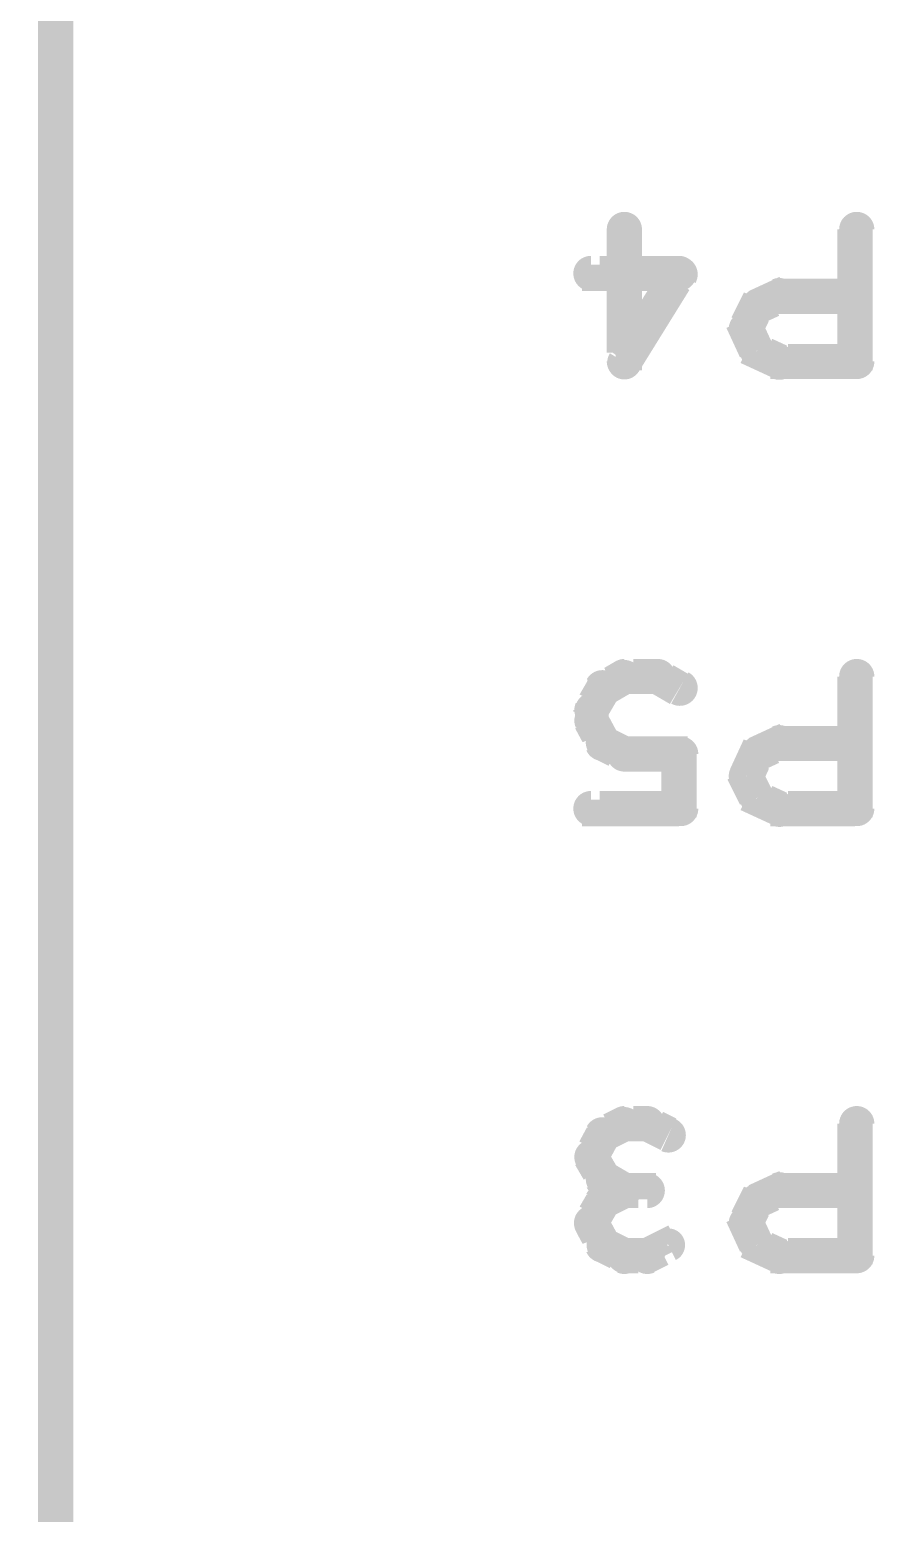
# Model space of a CAD drawing. Extents: x -1.7 to 62.6, y -2.2 to 33.2.
# Drawn here: x 29.69 to 34.58, y 7.13 to 15.56 of the extents above; entities that cross this region are included whole.
import ezdxf

# ---------------------------------------------------------------- set-up
doc = ezdxf.new("R2010")
doc.units = 0
doc.layers.add('TOP_SILK', color=1, linetype='CONTINUOUS')

msp = doc.modelspace()

# ---------------------------------------------------------------- linework, layer by layer
at = {"layer": 'TOP_SILK', "color": 2}
for points in [[(54.61, -1.91, 0.2, 0.2, 0), (31.75, -1.91, 0, 0, 0), (31.75, -1.91, 0.1, 0.1, 0), (31.75, -1.96, 0.1, 0.1, -1), (31.75, -1.85, 0, 0, 0), (31.79, -1.87, 0.1, 0.1, -1), (31.71, -1.94, 0, 0, 0), (31.75, -1.91, 0, 0, 0), (31.75, -1.91, 0.2, 0.2, 0), (29.84, 0, 0, 0, 0), (29.84, 0, 0.1, 0.1, 0), (29.81, -0.04, 0.1, 0.1, -1), (29.88, 0.04, 0, 0, 0), (29.89, 0, 0.1, 0.1, -1), (29.8, 0, 0, 0, 0), (29.84, 0, 0, 0, 0), (29.84, 0, 0.2, 0.2, 0), (29.84, 33.02, 0, 0, 0)], [(33.12, 14.42, 0.1, 0.1, 1), (33.02, 14.42, 0, 0, 0), (33.07, 14.42, 0, 0, 0), (33.07, 14.42, 0.2, 0.2, 0), (33.07, 13.67, 0.2, 0.2, 0), (33.07, 13.67, 0, 0, 0), (33.07, 13.67, 0.1, 0.1, 0), (33.02, 13.67, 0.1, 0.1, 1), (33.12, 13.67, 0, 0, 0)], [(34.44, 14.42, 0.1, 0.1, 1), (34.34, 14.42, 0, 0, 0), (34.38, 14.42, 0, 0, 0), (34.38, 14.42, 0.2, 0.2, 0), (34.38, 13.67, 0.2, 0.2, 0), (34.38, 13.67, 0, 0, 0), (34.38, 13.67, 0.1, 0.1, 0), (34.34, 13.67, 0.1, 0.1, 1), (34.44, 13.67, 0, 0, 0)], [(33.38, 14.12, 0.1, 0.1, 1), (33.38, 14.22, 0, 0, 0), (33.38, 14.17, 0, 0, 0), (33.38, 14.17, 0.2, 0.2, 0), (32.88, 14.17, 0.2, 0.2, 0), (32.88, 14.17, 0, 0, 0), (32.88, 14.17, 0.1, 0.1, 0), (32.88, 14.22, 0.1, 0.1, 1), (32.88, 14.12, 0, 0, 0)], [(33.03, 13.69, 0.1, 0.1, 1), (33.11, 13.64, 0, 0, 0), (33.07, 13.67, 0, 0, 0), (33.07, 13.67, 0.2, 0.2, 0), (33.38, 14.17, 0.2, 0.2, 0), (33.38, 14.17, 0, 0, 0), (33.38, 14.17, 0.1, 0.1, 0), (33.43, 14.14, 0.1, 0.1, 1), (33.34, 14.19, 0, 0, 0)], [(33.8, 14.02, 0.1, 0.1, 1), (33.84, 13.94, 0, 0, 0), (33.82, 13.98, 0, 0, 0), (33.82, 13.98, 0.2, 0.2, 0), (33.95, 14.04, 0.2, 0.2, 0), (33.95, 14.04, 0, 0, 0), (33.95, 14.04, 0.1, 0.1, 0), (33.97, 14, 0.1, 0.1, 1), (33.93, 14.09, 0, 0, 0)], [(33.95, 14.09, 0.1, 0.1, 1), (33.95, 13.99, 0, 0, 0), (33.95, 14.04, 0, 0, 0), (33.95, 14.04, 0.2, 0.2, 0), (34.38, 14.04, 0.2, 0.2, 0), (34.38, 14.04, 0, 0, 0), (34.38, 14.04, 0.1, 0.1, 0), (34.38, 13.99, 0.1, 0.1, 1), (34.38, 14.09, 0, 0, 0)], [(33.72, 13.88, 0.1, 0.1, 1), (33.8, 13.83, 0, 0, 0), (33.76, 13.86, 0, 0, 0), (33.76, 13.86, 0.2, 0.2, 0), (33.82, 13.98, 0.2, 0.2, 0), (33.82, 13.98, 0, 0, 0), (33.82, 13.98, 0.1, 0.1, 0), (33.87, 13.96, 0.1, 0.1, 1), (33.78, 14, 0, 0, 0)], [(33.78, 13.71, 0.1, 0.1, 1), (33.87, 13.75, 0, 0, 0), (33.82, 13.73, 0, 0, 0), (33.82, 13.73, 0.2, 0.2, 0), (33.76, 13.86, 0.2, 0.2, 0), (33.76, 13.86, 0, 0, 0), (33.76, 13.86, 0.1, 0.1, 0), (33.8, 13.88, 0.1, 0.1, 1), (33.72, 13.83, 0, 0, 0)], [(33.93, 13.62, 0.1, 0.1, 1), (33.97, 13.71, 0, 0, 0), (33.95, 13.67, 0, 0, 0), (33.95, 13.67, 0.2, 0.2, 0), (33.82, 13.73, 0.2, 0.2, 0), (33.82, 13.73, 0, 0, 0), (33.82, 13.73, 0.1, 0.1, 0), (33.84, 13.77, 0.1, 0.1, 1), (33.8, 13.69, 0, 0, 0)], [(34.38, 13.62, 0.1, 0.1, 1), (34.38, 13.72, 0, 0, 0), (34.38, 13.67, 0, 0, 0), (34.38, 13.67, 0.2, 0.2, 0), (33.95, 13.67, 0.2, 0.2, 0), (33.95, 13.67, 0, 0, 0), (33.95, 13.67, 0.1, 0.1, 0), (33.95, 13.72, 0.1, 0.1, 1), (33.95, 13.62, 0, 0, 0)], [(33.09, 11.83, 0.1, 0.1, 1), (33.05, 11.92, 0, 0, 0), (33.07, 11.88, 0, 0, 0), (33.07, 11.88, 0.2, 0.2, 0), (32.95, 11.81, 0.2, 0.2, 0), (32.95, 11.81, 0, 0, 0), (32.95, 11.81, 0.1, 0.1, 0), (32.93, 11.86, 0.1, 0.1, 1), (32.97, 11.77, 0, 0, 0)], [(33.26, 11.83, 0.1, 0.1, 1), (33.26, 11.93, 0, 0, 0), (33.26, 11.88, 0, 0, 0), (33.26, 11.88, 0.2, 0.2, 0), (33.07, 11.88, 0.2, 0.2, 0), (33.07, 11.88, 0, 0, 0), (33.07, 11.88, 0.1, 0.1, 0), (33.07, 11.93, 0.1, 0.1, 1), (33.07, 11.83, 0, 0, 0)], [(33.36, 11.77, 0.1, 0.1, 1), (33.41, 11.86, 0, 0, 0), (33.38, 11.81, 0, 0, 0), (33.38, 11.81, 0.2, 0.2, 0), (33.26, 11.88, 0.2, 0.2, 0), (33.26, 11.88, 0, 0, 0), (33.26, 11.88, 0.1, 0.1, 0), (33.28, 11.92, 0.1, 0.1, 1), (33.24, 11.83, 0, 0, 0)], [(34.44, 11.88, 0.1, 0.1, 1), (34.34, 11.88, 0, 0, 0), (34.38, 11.88, 0, 0, 0), (34.38, 11.88, 0.2, 0.2, 0), (34.38, 11.13, 0.2, 0.2, 0), (34.38, 11.13, 0, 0, 0), (34.38, 11.13, 0.1, 0.1, 0), (34.34, 11.13, 0.1, 0.1, 1), (34.44, 11.13, 0, 0, 0)], [(32.99, 11.79, 0.1, 0.1, 1), (32.9, 11.84, 0, 0, 0), (32.95, 11.81, 0, 0, 0), (32.95, 11.81, 0.2, 0.2, 0), (32.88, 11.69, 0.2, 0.2, 0), (32.88, 11.69, 0, 0, 0), (32.88, 11.69, 0.1, 0.1, 0), (32.84, 11.71, 0.1, 0.1, 1), (32.93, 11.67, 0, 0, 0)], [(32.94, 11.69, 0.1, 0.1, 1), (32.84, 11.69, 0, 0, 0), (32.88, 11.69, 0, 0, 0), (32.88, 11.69, 0.2, 0.2, 0), (32.88, 11.63, 0.2, 0.2, 0), (32.88, 11.63, 0, 0, 0), (32.88, 11.63, 0.1, 0.1, 0), (32.84, 11.63, 0.1, 0.1, 1), (32.94, 11.63, 0, 0, 0)], [(32.93, 11.65, 0.1, 0.1, 1), (32.84, 11.61, 0, 0, 0), (32.88, 11.63, 0, 0, 0), (32.88, 11.63, 0.2, 0.2, 0), (32.95, 11.5, 0.2, 0.2, 0), (32.95, 11.5, 0, 0, 0), (32.95, 11.5, 0.1, 0.1, 0), (32.9, 11.48, 0.1, 0.1, 1), (32.99, 11.52, 0, 0, 0)], [(32.97, 11.55, 0.1, 0.1, 1), (32.93, 11.46, 0, 0, 0), (32.95, 11.5, 0, 0, 0), (32.95, 11.5, 0.2, 0.2, 0), (33.07, 11.44, 0.2, 0.2, 0), (33.07, 11.44, 0, 0, 0), (33.07, 11.44, 0.1, 0.1, 0), (33.05, 11.4, 0.1, 0.1, 1), (33.09, 11.48, 0, 0, 0)], [(33.8, 11.48, 0.1, 0.1, 1), (33.84, 11.4, 0, 0, 0), (33.82, 11.44, 0, 0, 0), (33.82, 11.44, 0.2, 0.2, 0), (33.95, 11.5, 0.2, 0.2, 0), (33.95, 11.5, 0, 0, 0), (33.95, 11.5, 0.1, 0.1, 0), (33.97, 11.46, 0.1, 0.1, 1), (33.93, 11.55, 0, 0, 0)], [(33.95, 11.55, 0.1, 0.1, 1), (33.95, 11.45, 0, 0, 0), (33.95, 11.5, 0, 0, 0), (33.95, 11.5, 0.2, 0.2, 0), (34.38, 11.5, 0.2, 0.2, 0), (34.38, 11.5, 0, 0, 0), (34.38, 11.5, 0.1, 0.1, 0), (34.38, 11.45, 0.1, 0.1, 1), (34.38, 11.55, 0, 0, 0)], [(33.07, 11.49, 0.1, 0.1, 1), (33.07, 11.39, 0, 0, 0), (33.07, 11.44, 0, 0, 0), (33.07, 11.44, 0.2, 0.2, 0), (33.38, 11.44, 0.2, 0.2, 0), (33.38, 11.44, 0, 0, 0), (33.38, 11.44, 0.1, 0.1, 0), (33.38, 11.39, 0.1, 0.1, 1), (33.38, 11.49, 0, 0, 0)], [(33.44, 11.44, 0.1, 0.1, 1), (33.34, 11.44, 0, 0, 0), (33.38, 11.44, 0, 0, 0), (33.38, 11.44, 0.2, 0.2, 0), (33.38, 11.13, 0.2, 0.2, 0), (33.38, 11.13, 0, 0, 0), (33.38, 11.13, 0.1, 0.1, 0), (33.34, 11.13, 0.1, 0.1, 1), (33.44, 11.13, 0, 0, 0)], [(33.72, 11.34, 0.1, 0.1, 1), (33.8, 11.29, 0, 0, 0), (33.76, 11.31, 0, 0, 0), (33.76, 11.31, 0.2, 0.2, 0), (33.82, 11.44, 0.2, 0.2, 0), (33.82, 11.44, 0, 0, 0), (33.82, 11.44, 0.1, 0.1, 0), (33.87, 11.42, 0.1, 0.1, 1), (33.78, 11.46, 0, 0, 0)], [(33.78, 11.17, 0.1, 0.1, 1), (33.87, 11.21, 0, 0, 0), (33.82, 11.19, 0, 0, 0), (33.82, 11.19, 0.2, 0.2, 0), (33.76, 11.31, 0.2, 0.2, 0), (33.76, 11.31, 0, 0, 0), (33.76, 11.31, 0.1, 0.1, 0), (33.8, 11.34, 0.1, 0.1, 1), (33.72, 11.29, 0, 0, 0)], [(33.93, 11.08, 0.1, 0.1, 1), (33.97, 11.17, 0, 0, 0), (33.95, 11.13, 0, 0, 0), (33.95, 11.13, 0.2, 0.2, 0), (33.82, 11.19, 0.2, 0.2, 0), (33.82, 11.19, 0, 0, 0), (33.82, 11.19, 0.1, 0.1, 0), (33.84, 11.23, 0.1, 0.1, 1), (33.8, 11.15, 0, 0, 0)], [(33.38, 11.08, 0.1, 0.1, 1), (33.38, 11.18, 0, 0, 0), (33.38, 11.13, 0, 0, 0), (33.38, 11.13, 0.2, 0.2, 0), (32.88, 11.13, 0.2, 0.2, 0), (32.88, 11.13, 0, 0, 0), (32.88, 11.13, 0.1, 0.1, 0), (32.88, 11.18, 0.1, 0.1, 1), (32.88, 11.08, 0, 0, 0)], [(34.38, 11.08, 0.1, 0.1, 1), (34.38, 11.18, 0, 0, 0), (34.38, 11.13, 0, 0, 0), (34.38, 11.13, 0.2, 0.2, 0), (33.95, 11.13, 0.2, 0.2, 0), (33.95, 11.13, 0, 0, 0), (33.95, 11.13, 0.1, 0.1, 0), (33.95, 11.18, 0.1, 0.1, 1), (33.95, 11.08, 0, 0, 0)], [(33.09, 9.29, 0.1, 0.1, 1), (33.05, 9.38, 0, 0, 0), (33.07, 9.34, 0, 0, 0), (33.07, 9.34, 0.2, 0.2, 0), (32.95, 9.28, 0.2, 0.2, 0), (32.95, 9.28, 0, 0, 0), (32.95, 9.28, 0.1, 0.1, 0), (32.93, 9.32, 0.1, 0.1, 1), (32.97, 9.23, 0, 0, 0)], [(33.2, 9.29, 0.1, 0.1, 1), (33.2, 9.39, 0, 0, 0), (33.2, 9.34, 0, 0, 0), (33.2, 9.34, 0.2, 0.2, 0), (33.07, 9.34, 0.2, 0.2, 0), (33.07, 9.34, 0, 0, 0), (33.07, 9.34, 0.1, 0.1, 0), (33.07, 9.39, 0.1, 0.1, 1), (33.07, 9.29, 0, 0, 0)], [(33.3, 9.23, 0.1, 0.1, 1), (33.34, 9.32, 0, 0, 0), (33.32, 9.28, 0, 0, 0), (33.32, 9.28, 0.2, 0.2, 0), (33.2, 9.34, 0.2, 0.2, 0), (33.2, 9.34, 0, 0, 0), (33.2, 9.34, 0.1, 0.1, 0), (33.22, 9.38, 0.1, 0.1, 1), (33.18, 9.29, 0, 0, 0)], [(34.44, 9.34, 0.1, 0.1, 1), (34.34, 9.34, 0, 0, 0), (34.38, 9.34, 0, 0, 0), (34.38, 9.34, 0.2, 0.2, 0), (34.38, 8.59, 0.2, 0.2, 0), (34.38, 8.59, 0, 0, 0), (34.38, 8.59, 0.1, 0.1, 0), (34.34, 8.59, 0.1, 0.1, 1), (34.44, 8.59, 0, 0, 0)], [(32.99, 9.25, 0.1, 0.1, 1), (32.9, 9.3, 0, 0, 0), (32.95, 9.28, 0, 0, 0), (32.95, 9.28, 0.2, 0.2, 0), (32.88, 9.15, 0.2, 0.2, 0), (32.88, 9.15, 0, 0, 0), (32.88, 9.15, 0.1, 0.1, 0), (32.84, 9.17, 0.1, 0.1, 1), (32.93, 9.13, 0, 0, 0)], [(32.93, 9.17, 0.1, 0.1, 1), (32.84, 9.13, 0, 0, 0), (32.88, 9.15, 0, 0, 0), (32.88, 9.15, 0.2, 0.2, 0), (32.95, 9.03, 0.2, 0.2, 0), (32.95, 9.03, 0, 0, 0), (32.95, 9.03, 0.1, 0.1, 0), (32.9, 9, 0.1, 0.1, 1), (32.99, 9.05, 0, 0, 0)], [(32.97, 9.07, 0.1, 0.1, 1), (32.93, 8.98, 0, 0, 0), (32.95, 9.03, 0, 0, 0), (32.95, 9.03, 0.2, 0.2, 0), (33.07, 8.96, 0.2, 0.2, 0), (33.07, 8.96, 0, 0, 0), (33.07, 8.96, 0.1, 0.1, 0), (33.05, 8.92, 0.1, 0.1, 1), (33.09, 9.01, 0, 0, 0)], [(33.09, 8.92, 0.1, 0.1, 1), (33.05, 9.01, 0, 0, 0), (33.07, 8.96, 0, 0, 0), (33.07, 8.96, 0.2, 0.2, 0), (32.95, 8.9, 0.2, 0.2, 0), (32.95, 8.9, 0, 0, 0), (32.95, 8.9, 0.1, 0.1, 0), (32.93, 8.94, 0.1, 0.1, 1), (32.97, 8.86, 0, 0, 0)], [(33.07, 9.01, 0.1, 0.1, 1), (33.07, 8.91, 0, 0, 0), (33.07, 8.96, 0, 0, 0), (33.07, 8.96, 0.2, 0.2, 0), (33.2, 8.96, 0.2, 0.2, 0), (33.2, 8.96, 0, 0, 0), (33.2, 8.96, 0.1, 0.1, 0), (33.2, 8.91, 0.1, 0.1, 1), (33.2, 9.01, 0, 0, 0)], [(33.8, 8.94, 0.1, 0.1, 1), (33.84, 8.86, 0, 0, 0), (33.82, 8.9, 0, 0, 0), (33.82, 8.9, 0.2, 0.2, 0), (33.95, 8.96, 0.2, 0.2, 0), (33.95, 8.96, 0, 0, 0), (33.95, 8.96, 0.1, 0.1, 0), (33.97, 8.92, 0.1, 0.1, 1), (33.93, 9.01, 0, 0, 0)], [(33.95, 9.01, 0.1, 0.1, 1), (33.95, 8.91, 0, 0, 0), (33.95, 8.96, 0, 0, 0), (33.95, 8.96, 0.2, 0.2, 0), (34.38, 8.96, 0.2, 0.2, 0), (34.38, 8.96, 0, 0, 0), (34.38, 8.96, 0.1, 0.1, 0), (34.38, 8.91, 0.1, 0.1, 1), (34.38, 9.01, 0, 0, 0)], [(32.99, 8.88, 0.1, 0.1, 1), (32.9, 8.92, 0, 0, 0), (32.95, 8.9, 0, 0, 0), (32.95, 8.9, 0.2, 0.2, 0), (32.88, 8.78, 0.2, 0.2, 0), (32.88, 8.78, 0, 0, 0), (32.88, 8.78, 0.1, 0.1, 0), (32.84, 8.8, 0.1, 0.1, 1), (32.93, 8.75, 0, 0, 0)], [(33.72, 8.8, 0.1, 0.1, 1), (33.8, 8.75, 0, 0, 0), (33.76, 8.78, 0, 0, 0), (33.76, 8.78, 0.2, 0.2, 0), (33.82, 8.9, 0.2, 0.2, 0), (33.82, 8.9, 0, 0, 0), (33.82, 8.9, 0.1, 0.1, 0), (33.87, 8.88, 0.1, 0.1, 1), (33.78, 8.92, 0, 0, 0)], [(32.93, 8.8, 0.1, 0.1, 1), (32.84, 8.75, 0, 0, 0), (32.88, 8.78, 0, 0, 0), (32.88, 8.78, 0.2, 0.2, 0), (32.95, 8.65, 0.2, 0.2, 0), (32.95, 8.65, 0, 0, 0), (32.95, 8.65, 0.1, 0.1, 0), (32.9, 8.63, 0.1, 0.1, 1), (32.99, 8.67, 0, 0, 0)], [(33.78, 8.63, 0.1, 0.1, 1), (33.87, 8.67, 0, 0, 0), (33.82, 8.65, 0, 0, 0), (33.82, 8.65, 0.2, 0.2, 0), (33.76, 8.78, 0.2, 0.2, 0), (33.76, 8.78, 0, 0, 0), (33.76, 8.78, 0.1, 0.1, 0), (33.8, 8.8, 0.1, 0.1, 1), (33.72, 8.75, 0, 0, 0)], [(32.97, 8.69, 0.1, 0.1, 1), (32.93, 8.61, 0, 0, 0), (32.95, 8.65, 0, 0, 0), (32.95, 8.65, 0.2, 0.2, 0), (33.07, 8.59, 0.2, 0.2, 0), (33.07, 8.59, 0, 0, 0), (33.07, 8.59, 0.1, 0.1, 0), (33.05, 8.54, 0.1, 0.1, 1), (33.09, 8.63, 0, 0, 0)], [(33.18, 8.63, 0.1, 0.1, 1), (33.22, 8.54, 0, 0, 0), (33.2, 8.59, 0, 0, 0), (33.2, 8.59, 0.2, 0.2, 0), (33.32, 8.65, 0.2, 0.2, 0), (33.32, 8.65, 0, 0, 0), (33.32, 8.65, 0.1, 0.1, 0), (33.34, 8.61, 0.1, 0.1, 1), (33.3, 8.69, 0, 0, 0)], [(33.93, 8.54, 0.1, 0.1, 1), (33.97, 8.63, 0, 0, 0), (33.95, 8.59, 0, 0, 0), (33.95, 8.59, 0.2, 0.2, 0), (33.82, 8.65, 0.2, 0.2, 0), (33.82, 8.65, 0, 0, 0), (33.82, 8.65, 0.1, 0.1, 0), (33.84, 8.69, 0.1, 0.1, 1), (33.8, 8.61, 0, 0, 0)], [(33.07, 8.64, 0.1, 0.1, 1), (33.07, 8.54, 0, 0, 0), (33.07, 8.59, 0, 0, 0), (33.07, 8.59, 0.2, 0.2, 0), (33.2, 8.59, 0.2, 0.2, 0), (33.2, 8.59, 0, 0, 0), (33.2, 8.59, 0.1, 0.1, 0), (33.2, 8.54, 0.1, 0.1, 1), (33.2, 8.64, 0, 0, 0)], [(34.38, 8.54, 0.1, 0.1, 1), (34.38, 8.64, 0, 0, 0), (34.38, 8.59, 0, 0, 0), (34.38, 8.59, 0.2, 0.2, 0), (33.95, 8.59, 0.2, 0.2, 0), (33.95, 8.59, 0, 0, 0), (33.95, 8.59, 0.1, 0.1, 0), (33.95, 8.64, 0.1, 0.1, 1), (33.95, 8.54, 0, 0, 0)]]:
    msp.add_lwpolyline(points, format="xyseb", dxfattribs=at)

doc.saveas('drawing.dxf')
